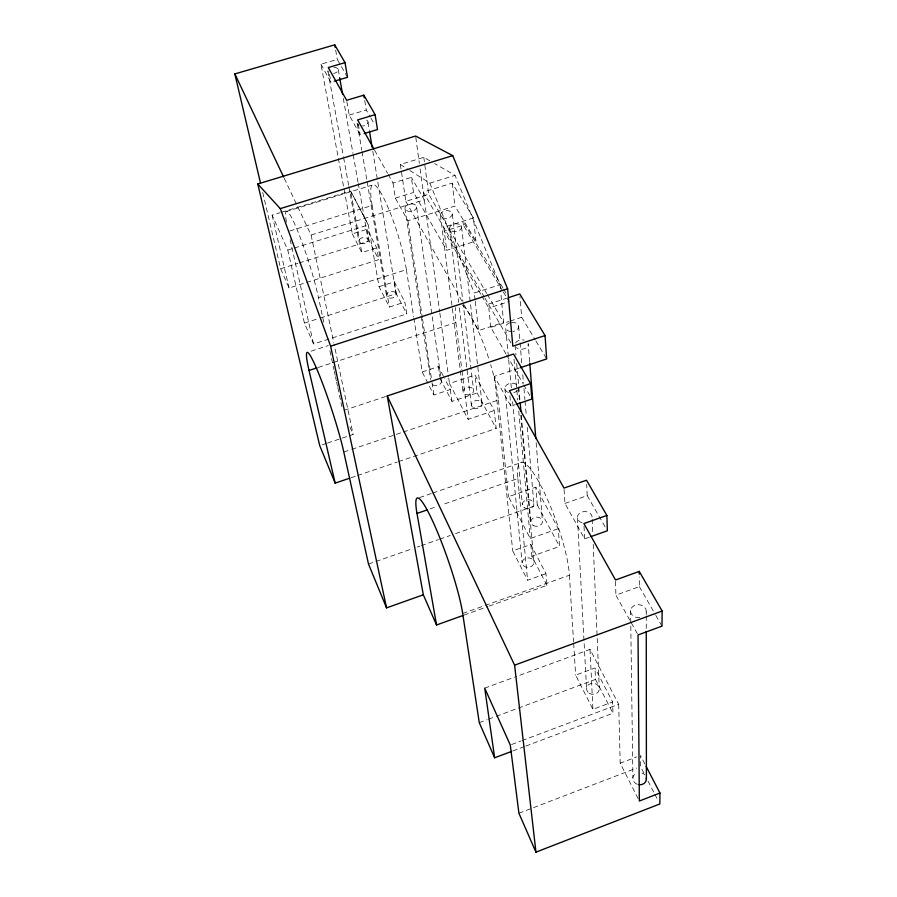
<?xml version="1.0" encoding="UTF-8"?>
<svg xmlns="http://www.w3.org/2000/svg" width="897" height="897" viewBox="0 0 897 897"><rect width="100%" height="100%" fill="white"/><g stroke="black" fill="none" stroke-linecap="round" stroke-linejoin="round"><path stroke-width="0.67" stroke-dasharray="4.49 3.36" d="M518.915 813.243L636.59 768.079M638.103 798.588L620.197 763.212L636.646 756.922M512.86 750.946L524.554 746.539M525.855 746.046L612.976 713.25L612.629 701.936L594.991 667.985L575.639 675.149L592.928 709.325L612.629 701.936M511.593 744.521L520.731 741.09M522.043 740.597L618.695 704.28L590.013 649.372L515.921 676.652M479.267 722.646L487.105 719.73M488.405 719.237L494.942 716.815M496.243 716.322L595.507 679.41L594.991 667.985M484.716 688.145L514.62 677.134M637.352 633.753L615.903 595.137L639.348 586.627L639.281 576.95M462.684 613.514L483.763 605.946M485.086 605.475L569.416 575.201A67.23 13.399 70.2 0 0 540.263 484.526A67.23 13.399 70.2 0 0 517.849 478.55L441.885 504.82M464.13 615.073L487.789 606.574M489.1 606.103L546.923 585.337L545.981 573.654L530.833 544.49L512.748 550.893L527.604 580.236L545.981 573.654M546.923 585.337L531.899 556.23L559.515 546.419L558.304 528.647L535.812 487.194L508.487 496.691L530.295 538.536L558.304 528.647M564.09 489.482L564.953 503.43L584.631 538.85L589.677 537.056M368.499 564.067L412.015 548.852M417.296 547.013L419.931 546.094M421.254 545.623L438.398 539.635M439.709 539.175L450.26 535.487M455.541 533.637L537.303 505.045L535.812 487.194M564.953 503.43L587.21 495.626L586.705 484.425M430.089 508.902L436.637 506.637M419.605 497.543L431.457 493.462M432.769 493.014L522.278 462.19M351.007 477.753L356.288 475.959M357.6 475.511L397.203 462.067M398.515 461.619L496.176 428.474L494.236 410.534L474.984 375.024L449.498 383.501L468.167 419.336L494.236 410.534M343.798 452.032L350.402 449.801M351.725 449.363L401.946 432.477M403.258 432.029L498.407 400.028A59.662 11.661 71.6 0 0 490.648 364.642M518.915 368.185L494.37 376.37L510.898 406.128L514.833 404.805M322.303 444.789L326.16 443.499M327.45 443.062L353.149 434.462L334.133 344.302M440.102 378.467L451.942 401.396L477.114 392.964L474.984 375.024M413.865 318.043L422.195 371.952L433.868 395.005L450.316 389.522L444.677 378.657M344.089 410.31L386.181 396.351M422.195 371.952L438.409 366.593L444.049 377.458M464.141 304.991L478.538 330.589L503.609 322.371L500.548 290.292M505.986 353.878L490.827 327.405L508.834 321.507M510.113 321.081L521.684 317.291L519.98 296.716M490.827 327.405L488.82 308.086L509.003 301.515M318.289 367.422L331.52 363.117M332.843 362.68L455.867 322.572A59.662 11.661 71.6 0 1 455.665 307.559M475.096 299.99L474.311 293.027L500.021 284.719L455.037 175.352L434.608 163.568M311.091 351.175L328.302 345.592M488.405 304.161L507.388 297.983M281.434 212.275L350.637 190.983L368.319 224.934L379.061 286.715L389.354 307.043L404.872 302.054L406.756 313.883L313.569 344L304.419 323.099L287.791 250.061L272.116 215.134L280.111 212.679M304.419 323.099L319.074 318.401M320.397 317.975L396.295 293.644L406.756 313.883M323.761 322.18L318.491 297.647L406.386 269.672A54.403 8.959 72.6 0 0 382.458 195.636A54.403 8.959 72.6 0 0 372.132 205.458L288.273 231.448M379.061 286.715L394.366 281.837L404.872 302.054M262.709 192.451L280.638 268.752L289.058 288.004L378.747 259.648L376.729 247.886L367.052 229.262L352.319 233.87L320.935 64.203L337.294 59.415L340.703 65.38M388.233 174.511L392.998 183.01L411.364 177.348L413.528 192.474L446.672 250.341L475.937 241.046L473.448 217.949L452.223 183.111L423.283 192.093L484.223 296.952M352.319 233.87L361.794 252.595L376.729 247.886M473.448 217.949L443.746 227.3L446.672 250.341M502.589 290.774L463.379 225.158L444.239 231.191L481.151 294.866M392.998 183.01L395.33 198.114L407.922 220.774L454.947 206.063L475.937 241.046M280.638 268.752L297.804 263.359M299.127 262.956L369.115 240.99L378.747 259.648M429.798 160.787L423.788 157.323L400.365 164.499L405.836 201.354L428.721 194.245L486.656 293.364M284.282 178.391L311.08 235.036L424.337 199.796L411.364 177.348M287.791 250.061L293.072 248.413M294.384 248.009L368.319 224.934L350.637 190.983L361.794 252.595M409.806 170.464L429.854 183.145L455.037 175.352M395.33 198.114L413.528 192.474M286.008 211.625L372.02 185.163M346.87 101.641L349.202 115.096L360.146 134.785L362.814 133.978M349.202 115.096L366.268 109.995L370.226 116.89M320.935 64.203L330.926 82.188L334.749 81.055M400.365 164.499L408.617 169.724M521.684 317.291L535.251 339.896M535.957 341.084L546.665 358.935M502.937 288.038L462.93 221.267L463.379 225.158M503.654 289.226L506.502 294.003M503.307 291.962L508.296 300.316M487.363 294.575L503.609 322.371M484.918 298.152L511.436 343.798M481.846 296.066L488.82 308.086M341.387 66.569L346.847 76.099M370.876 118.045L374.184 123.797M506.682 355.077L523.074 383.692M523.747 384.869L530.519 396.687M587.21 495.626L606.652 529.566M639.348 586.627L655.113 614.165M655.808 615.353L661.975 626.128M405.836 201.354L463.446 303.769M374.632 150.248L387.549 173.3M477.114 392.964L496.176 428.474M537.303 505.045L559.515 546.419M644.853 763.952L640.447 755.465L640.514 766.576L644.876 775.019M595.507 679.41L612.976 713.25M647.993 781.052L654.227 793.116M654.844 794.316L657.961 800.348M349.875 426.972L353.149 434.462M429.854 183.145L474.311 293.027M272.116 215.134L289.058 288.004M290.101 239.589L313.569 344M329.905 350.794L333.998 369.867M334.289 371.235L335.175 375.316M335.467 376.684L336.341 380.777M336.633 382.133L337.507 386.226M337.799 387.582L340.725 401.217M341.028 402.574L341.903 406.666M311.08 235.036L333.841 342.946M329.479 74.193L330.926 82.188M327.943 71.401L343.394 156.414M343.641 157.782L348.63 185.208M348.877 186.576L358.845 241.428M338.236 69.596L339.683 77.826M343.293 98.412L352.947 153.309M353.183 154.688L358.004 182.136M358.251 183.504L368.14 239.779M335.669 50.154L337.294 59.415M367.052 229.262L369.115 240.99M358.307 123.965L360.146 134.785M372.132 205.458L389.354 307.043M357.32 124.021L361.771 150.169M362.007 151.548L366.918 180.443M367.153 181.811L386.585 296.01M364.72 100.565L366.268 109.995M394.366 281.837L396.295 293.644M368.017 122.25L369.373 130.514M372.76 151.178L396.205 294.407A4.911 3.33 -9.4 0 1 388.816 297.894A4.911 3.33 -9.4 0 1 388.95 292.063A4.911 3.33 -9.4 0 1 396.205 294.407M406.386 269.672L413.652 316.663M407.922 220.774L422.33 317.572M422.543 318.951L431.805 381.18M432.006 382.559L433.868 395.005M404.962 208.317L420.884 314.712M421.085 316.092L430.594 379.655M438.409 366.593L439.911 377.155M416.612 206.938A5.864 3.745 -8.4 0 1 408.135 211.221A5.864 3.745 -8.4 0 1 407.619 204.751A5.864 3.745 -8.4 0 1 416.612 206.938L440.629 375.708M440.819 377.088L441.414 381.236M415.804 137.409L419.359 163.377M420.099 168.849L439.665 311.674M439.844 313.064L448.545 376.605M448.735 377.985L449.498 383.501M450.316 389.522L451.942 401.396M423.788 157.323L428.721 194.245M440.393 215.157L460.172 369.329M460.352 370.719L463.02 391.563M455.867 322.572L461.832 369.575M462.011 370.954L468.167 419.336M449.576 228.623L458.692 302.345M459.376 307.906L471.418 405.265M452.301 213.834A5.987 3.857 -7.4 0 1 443.667 218.162A5.987 3.857 -7.4 0 1 443.084 211.513A5.987 3.857 -7.4 0 1 452.301 213.834L462.886 301.448M463.054 302.838L473.627 390.453A5.337 3.88 -7 0 1 465.992 394.646A5.337 3.88 -7 0 1 465.375 387.953A5.337 3.88 -7 0 1 473.627 390.453M452.223 183.111L454.947 206.063M461.54 226.773L482.048 403.628M475.253 301.381L478.538 330.589M498.407 400.028L508.487 496.691M494.37 376.37L512.748 550.893M504.865 388.547L522.132 562.968M509.911 395.846L510.898 406.128M517.849 478.55L527.604 580.236M509.821 322.819A6.537 4.563 -5.2 0 0 505.65 327.753L511.312 387.706M512.624 401.654L522.379 504.854M500.021 284.719L500.425 288.901M514.015 359.204L517.715 399.995M518.724 411.073L530.295 538.536M530.833 544.49L531.899 556.23M515.08 345.39L515.954 355.145M516.694 363.509L520.047 401.15M521.292 415.087L530.867 522.413M518.298 387.594L519.542 401.452M520.787 415.311L533.95 562.251A5.92 4.799 -3.8 0 1 525.339 566.949A5.92 4.799 -3.8 0 1 524.835 558.663A5.92 4.799 -3.8 0 1 533.95 562.251M518.634 326.205L519.935 341.443M520.058 342.833L521.953 365.001M522.783 374.699L523.5 383.008M523.971 388.558L524.924 399.636M525.037 401.026L526.348 416.264M527.301 427.353L533.827 503.553M529.656 361.816L528.198 343.674A6.627 4.687 -4.8 0 1 524.14 348.787A6.627 4.687 -4.8 0 1 516.358 347.588M536.159 442.77L542.427 520.933M569.416 575.201L573.564 641.837M573.654 643.227L575.639 675.149M577.466 518.287L586.604 689.569M584.025 526.337L584.631 538.85M590.013 649.372L592.928 709.325M592.155 519.217L592.749 533.166M593.22 544.322L599.286 687.988M615.555 581.368L615.903 595.137M618.695 704.28L620.197 763.212M630.58 610.442L632.901 777.845M646.255 611.889L646.255 614.68M646.255 616.071L646.266 630.03M637.352 784.314A6.817 6.1 12.2 0 1 632.878 778.652A6.817 6.1 12.2 0 1 636.758 772.99M641.927 772.979A6.817 6.1 12.2 0 1 644.808 774.885M441.156 380.283A5.236 3.779 -8.3 0 1 437.859 385.329A5.236 3.779 -8.3 0 1 431.266 383.367M639.808 617.607A7.871 6.492 4.3 0 1 630.58 610.465A7.871 6.492 4.3 0 1 641.052 605.127A7.871 6.492 4.3 0 1 644.887 615.028M582.086 522.794A7.378 5.808 -0.8 0 1 577.668 515.797A7.378 5.808 -0.8 0 1 586.167 511.671A7.378 5.808 -0.8 0 1 592.087 517.939M517.535 390.105A6.728 4.9 -5.1 0 1 511.851 392.976M508.442 392.55A6.728 4.9 -5.1 0 1 506.648 384.959A6.728 4.9 -5.1 0 1 517.255 385.217M515.551 342.968A6.627 4.687 -4.8 0 1 524.196 340.109M511.481 322.46A6.537 4.563 -5.2 0 1 518.634 326.216A6.537 4.563 -5.2 0 1 512.804 331.509M511.099 331.554A6.537 4.563 -5.2 0 1 505.65 327.753M366.548 120.063A5.472 3.252 -9.4 0 1 367.546 123.562A5.472 3.252 -9.4 0 1 362.422 126.029M358.643 125.389A5.472 3.252 -9.4 0 1 357.185 123.192M333.908 67.454A5.225 2.96 -9.8 0 1 338.259 69.988A5.225 2.96 -9.8 0 1 333.617 73.419M328.257 72.119A5.225 2.96 -9.8 0 1 327.988 70.605M462.415 305.047A59.662 11.661 71.6 0 1 488.641 358.217M286.401 222.008A54.919 5.786 72.3 0 1 296.234 227.49A54.919 5.786 72.3 0 1 318.491 297.647M589.194 693.246A6.425 5.55 3.2 0 0 599.331 689.445A6.425 5.55 3.2 0 0 590.316 683.693A6.425 5.55 3.2 0 0 589.194 693.246M533.121 525.44A5.831 4.62 -3.4 0 0 542.438 522.144A5.831 4.62 -3.4 0 0 534.399 517.479A5.831 4.62 -3.4 0 0 533.121 525.44M524.51 507.848A5.763 4.519 -4 0 0 533.805 504.742A5.763 4.519 -4 0 0 526.001 500.066A5.763 4.519 -4 0 0 524.51 507.848M473.504 407.787A5.382 3.958 -6.6 0 0 482.059 404.659A5.382 3.958 -6.6 0 0 474.648 400.903A5.382 3.958 -6.6 0 0 473.504 407.787M360.605 243.322A4.72 3.061 -10 0 0 368.118 240.587A4.72 3.061 -10 0 0 361.76 237.907A4.72 3.061 -10 0 0 360.605 243.322M451.886 231.112A6.055 3.936 -7.1 0 0 461.529 227.816A6.055 3.936 -7.1 0 0 453.265 224.228A6.055 3.936 -7.1 0 0 451.886 231.112"/><path stroke-width="1.35" d="M646.109 766.374L659.957 793.026L659.833 803.97L535.946 852.15L518.915 813.243L510.281 745.015L484.716 688.145L494.651 757.797L511.559 751.428M462.818 615.544L436.536 624.985L423.317 594.801L387.224 395.958L513.544 354.057L530.632 383.591L509.418 390.711L564 488.08L586.515 480.231L606.877 515.439L583.891 523.568L615.521 579.989L639.247 571.423L662.154 611.036L661.975 626.128L638.025 634.964L639.337 801.021L659.957 793.026M535.946 852.15L514.609 665.17L662.154 611.036M349.684 478.202L335.164 483.124L309.028 370.45A60.682 5.472 71.8 0 1 316.933 369.34A60.682 5.472 71.8 0 1 343.798 452.032L368.499 564.067L386.54 607.874L423.317 594.801M590.944 536.608L607.347 530.777L606.877 515.439M436.536 624.985L416.993 513.432L427.477 509.81M516.145 404.368L531.876 399.053L530.632 383.591M520.238 367.748L546.665 358.935L545.062 335.545L519.744 293.969L508.655 297.58M545.062 335.545L512.837 346.208L507.624 288.823L452.738 155.641L415.614 136.041L257.764 183.986L319.736 445.641L335.164 483.124M309.028 370.45L316.966 367.86M386.54 607.874L330.634 346.186L507.624 288.823M257.764 183.986L280.29 208.62L452.738 155.641M364.148 133.575L377.48 129.56L375.114 114.659L363.846 95.172L346.634 100.296L328.268 67.533L345.02 62.622L347.531 77.288L334.749 81.055M375.114 114.659L357.623 119.906L373.948 149.025M260.466 182.91L234.846 73.913L334.738 44.85L345.02 62.622M234.846 73.913L283.687 177.135M387.224 395.958L514.609 665.17M494.651 757.797L479.267 722.646L462.684 613.514A68.015 8.69 70.8 0 0 433.004 521.819A68.015 8.69 70.8 0 0 416.993 513.432M280.29 208.62L330.634 346.186M339.683 77.826L342.576 94.297M334.738 44.85L335.209 47.496M363.846 95.172L364.283 97.874M369.598 131.893L372.076 147.041M520.182 402.54L520.922 410.904M529.768 363.218L535.823 438.588M639.247 571.423L639.258 574.181M646.266 631.432L646.412 779.415M646.322 777.811A6.817 6.1 12.2 0 1 639.09 784.729"/></g></svg>
